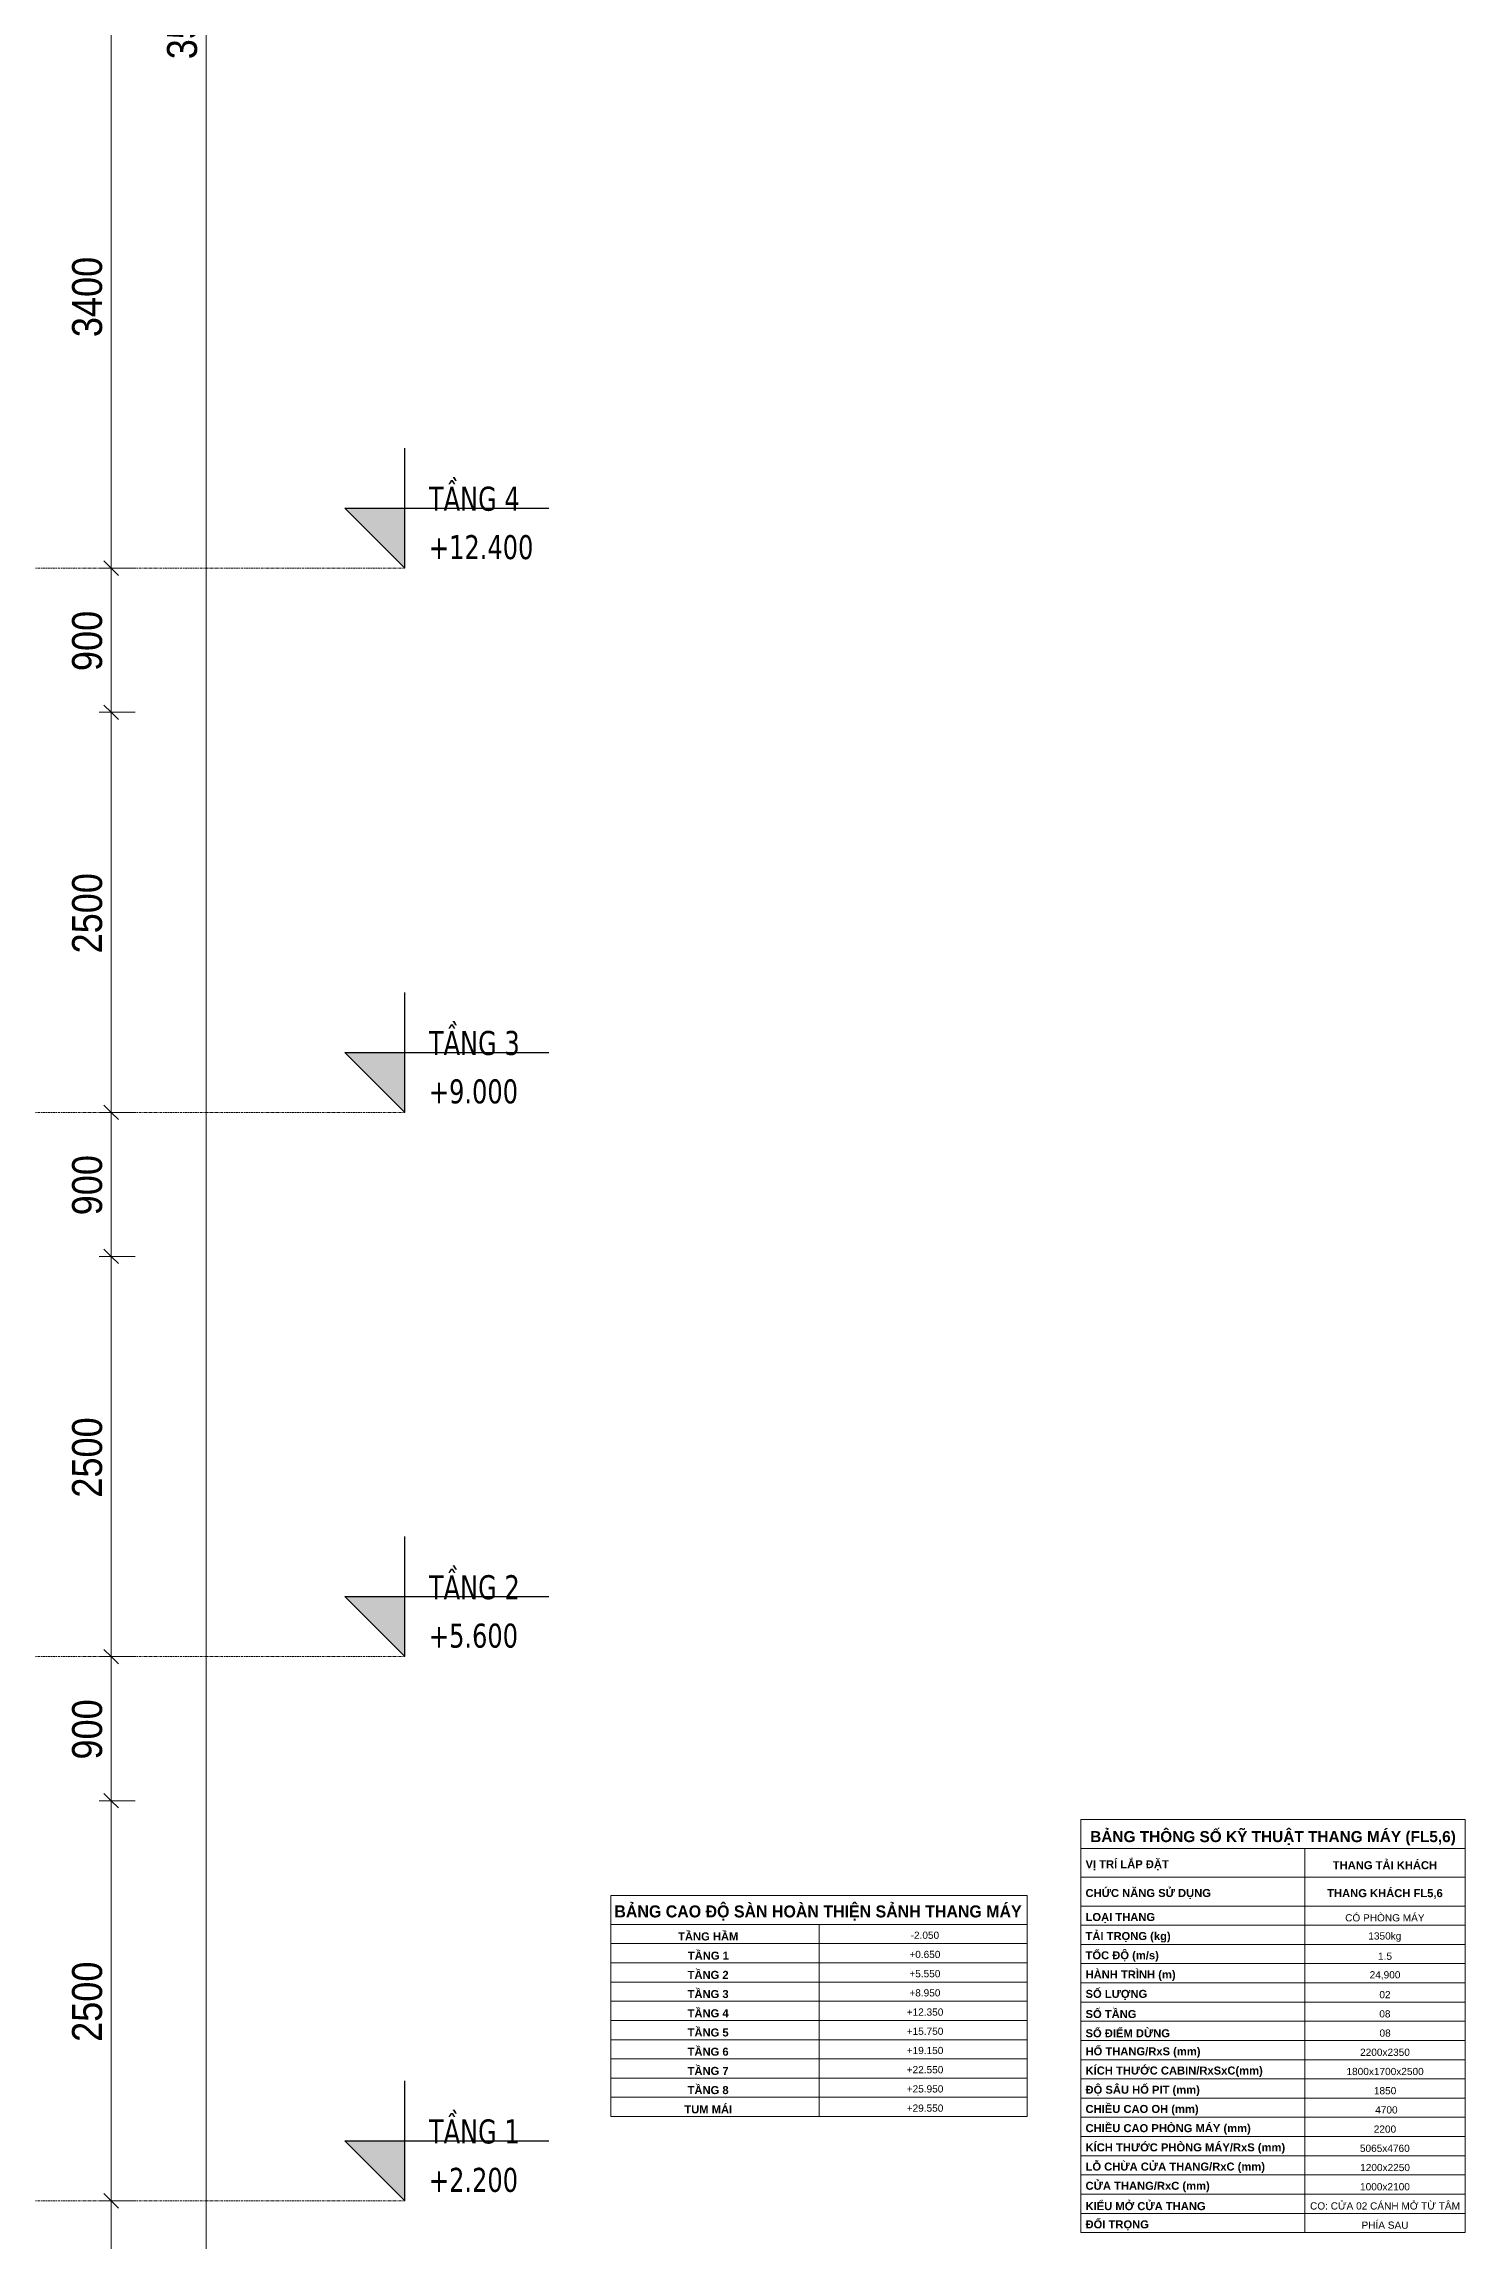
# Model space of a CAD drawing. Header units: millimetres. Extents: x -54951 to -22308, y -6558 to 34550.
# Drawn here: x -31183 to -22308, y 1955 to 15675 of the extents above; entities that cross this region are included whole.
import ezdxf

# ---------------------------------------------------------------- set-up
doc = ezdxf.new("R2010")
doc.units = ezdxf.units.MM
doc.linetypes.add('Centre', pattern=[31.75, 6.35, -4.7625, 15.875, -4.7625])
for name, color, linetype, lineweight in [('A-ANNO-DIMS', 211, 'Continuous', 9), ('A-ANNO-DIMS-75', 211, 'Continuous', 9), ('A-DETL-THIN', 151, 'Continuous', 18), ('A-FLOR-LEVL', 51, 'Continuous', 9), ('A-FLOR-LEVL-1', 51, 'Continuous', 25), ('A-FLOR-LEVL-2', 51, 'Centre', 9), ('G-ANNO-TEXT-1', 7, 'Continuous', 9), ('G-ANNO-TEXT-2', 5, 'Continuous', 9)]:
    doc.layers.add(name, color=color, linetype=linetype, lineweight=lineweight)
doc.styles.add('Arial_1', font='arial.ttf', dxfattribs={"height": 45})
doc.styles.add('Arial_B_1', font='arialbd.ttf', dxfattribs={"width": 0.95, "height": 75})
doc.styles.add('Arial_B_2', font='arialbd.ttf', dxfattribs={"height": 50})
doc.styles.add('Arial_B_3', font='arialbd.ttf', dxfattribs={"height": 68.75})
doc.styles.add('Tahoma_B', font='tahomabd.ttf', dxfattribs={"width": 0.85, "height": 150})
doc.styles.add('UTM Avo', font='', dxfattribs={"width": 0.9, "height": 187.5})
doc.styles.get('UTM Avo').set_extended_font_data('UTM Avo')
doc.dimstyles.new('1_Dim_chi_tiet_2_5', dxfattribs={"dimscale": 304.8, "dimtxt": 187.368928, "dimasz": 0.295276, "dimexe": 0.246063, "dimexo": 0.0625, "dimgap": 0.024606, "dimtad": 1, "dimdec": 0, "dimrnd": 5, "dimzin": 0, "dimdsep": 46, "dimtxsty": 'UTM Avo', "dimblk1": 'OBLIQUE', "dimblk2": 'OBLIQUE', "dimsah": 1, "dimcen": 0.09, "dimdle": 0.246063, "dimazin": 0, "dimtfac": 1, "dimtdec": 4, "dimtix": 1, "dimtmove": 0, "dimatfit": 3, "dimfxl": 0.492126, "dimfxlon": 1, "dimtvp": 1, "dimtolj": 1, "dimtzin": 0, "dimarcsym": 2})

# ---------------------------------------------------------------- blocks, each defined once
blk = doc.blocks.new('Level - CAO ĐỘ LEVEL-350587-TKCS_THANG MÁY TM3 - MẶT ĐỨNG')
at = {"layer": 'A-FLOR-LEVL'}
blk.add_hatch(color=256, dxfattribs=at).paths.add_polyline_path([(119549, 2575), (119549, 2200), (119174, 2575)])
at = {"layer": 'A-FLOR-LEVL-1'}
for p, q in [((119549, 2200), (119549, 2950)), ((119174, 2575), (119549, 2200)), ((119174, 2575), (120449, 2575))]:
    blk.add_line(p, q, dxfattribs=at)
blk = doc.blocks.new('DIMBLOCK47-TKCS_THANG MÁY TM3 - MẶT ĐỨNG')
at = {"layer": 'A-ANNO-DIMS-75'}
for p, q in [((-30613, 15800), (-30838, 15800)), ((-30763, 15800), (-30763, 12400)), ((-30763, 15800), (-30613, 15800)), ((-30613, 12400), (-30838, 12400)), ((-30763, 12400), (-30613, 12400))]:
    blk.add_line(p, q, dxfattribs=at)
at = {"layer": 'A-ANNO-DIMS-75', "lineweight": 25}
for p, q in [((-30763, 15800), (-30808, 15845)), ((-30763, 15800), (-30718, 15755)), ((-30763, 12400), (-30808, 12445)), ((-30763, 12400), (-30718, 12355))]:
    blk.add_line(p, q, dxfattribs=at)
at = {"layer": 'A-ANNO-DIMS-75', "color": 0, "insert": (-31007, 13843), "char_height": 187.5, "width": 616.24, "attachment_point": 1, "rotation": 90, "line_spacing_factor": 1.110334, "style": 'UTM Avo'}
blk.add_mtext('3400', dxfattribs=at)
blk = doc.blocks.new('_Oblique')
at = {"color": 0, "linetype": 'ByBlock', "lineweight": -2}
blk.add_line((-0.5, -0.5), (0.5, 0.5), dxfattribs=at)
blk = doc.blocks.new('DIMBLOCK48-TKCS_THANG MÁY TM3 - MẶT ĐỨNG')
at = {"layer": 'A-ANNO-DIMS-75'}
for p, q in [((-30613, 12400), (-30838, 12400)), ((-30763, 12400), (-30763, 11500)), ((-30763, 12400), (-30613, 12400)), ((-30613, 11500), (-30838, 11500)), ((-30763, 11500), (-30613, 11500))]:
    blk.add_line(p, q, dxfattribs=at)
at = {"layer": 'A-ANNO-DIMS-75', "lineweight": 25}
for p, q in [((-30763, 12400), (-30808, 12445)), ((-30763, 12400), (-30718, 12355)), ((-30763, 11500), (-30808, 11545)), ((-30763, 11500), (-30718, 11455))]:
    blk.add_line(p, q, dxfattribs=at)
at = {"layer": 'A-ANNO-DIMS-75', "color": 0, "insert": (-31007, 11757), "char_height": 187.5, "width": 462.18, "attachment_point": 1, "rotation": 90, "line_spacing_factor": 1.110334, "style": 'UTM Avo'}
blk.add_mtext('900', dxfattribs=at)
blk = doc.blocks.new('DIMBLOCK49-TKCS_THANG MÁY TM3 - MẶT ĐỨNG')
at = {"layer": 'A-ANNO-DIMS-75', "lineweight": 25}
for p, q in [((-30763, 11500), (-30808, 11545)), ((-30763, 11500), (-30718, 11455)), ((-30763, 9000), (-30808, 9045)), ((-30763, 9000), (-30718, 8955))]:
    blk.add_line(p, q, dxfattribs=at)
at = {"layer": 'A-ANNO-DIMS-75'}
for p, q in [((-30613, 11500), (-30838, 11500)), ((-30763, 11500), (-30763, 9000)), ((-30763, 11500), (-30613, 11500)), ((-30613, 9000), (-30838, 9000)), ((-30763, 9000), (-30613, 9000))]:
    blk.add_line(p, q, dxfattribs=at)
at = {"layer": 'A-ANNO-DIMS-75', "color": 0, "insert": (-31007, 9993), "char_height": 187.5, "width": 616.24, "attachment_point": 1, "rotation": 90, "line_spacing_factor": 1.110334, "style": 'UTM Avo'}
blk.add_mtext('2500', dxfattribs=at)
blk = doc.blocks.new('DIMBLOCK50-TKCS_THANG MÁY TM3 - MẶT ĐỨNG')
at = {"layer": 'A-ANNO-DIMS-75'}
for p, q in [((-30613, 9000), (-30838, 9000)), ((-30763, 9000), (-30763, 8100)), ((-30763, 9000), (-30613, 9000)), ((-30613, 8100), (-30838, 8100)), ((-30763, 8100), (-30613, 8100))]:
    blk.add_line(p, q, dxfattribs=at)
at = {"layer": 'A-ANNO-DIMS-75', "lineweight": 25}
for p, q in [((-30763, 9000), (-30808, 9045)), ((-30763, 9000), (-30718, 8955)), ((-30763, 8100), (-30808, 8145)), ((-30763, 8100), (-30718, 8055))]:
    blk.add_line(p, q, dxfattribs=at)
at = {"layer": 'A-ANNO-DIMS-75', "color": 0, "insert": (-31007, 8357), "char_height": 187.5, "width": 462.18, "attachment_point": 1, "rotation": 90, "line_spacing_factor": 1.110334, "style": 'UTM Avo'}
blk.add_mtext('900', dxfattribs=at)
blk = doc.blocks.new('DIMBLOCK51-TKCS_THANG MÁY TM3 - MẶT ĐỨNG')
at = {"layer": 'A-ANNO-DIMS-75'}
for p, q in [((-30613, 8100), (-30838, 8100)), ((-30763, 8100), (-30763, 5600)), ((-30763, 8100), (-30613, 8100)), ((-30613, 5600), (-30838, 5600)), ((-30763, 5600), (-30613, 5600))]:
    blk.add_line(p, q, dxfattribs=at)
at = {"layer": 'A-ANNO-DIMS-75', "lineweight": 25}
for p, q in [((-30763, 8100), (-30808, 8145)), ((-30763, 8100), (-30718, 8055)), ((-30763, 5600), (-30808, 5645)), ((-30763, 5600), (-30718, 5555))]:
    blk.add_line(p, q, dxfattribs=at)
at = {"layer": 'A-ANNO-DIMS-75', "color": 0, "insert": (-31007, 6593), "char_height": 187.5, "width": 616.24, "attachment_point": 1, "rotation": 90, "line_spacing_factor": 1.110334, "style": 'UTM Avo'}
blk.add_mtext('2500', dxfattribs=at)
blk = doc.blocks.new('DIMBLOCK52-TKCS_THANG MÁY TM3 - MẶT ĐỨNG')
at = {"layer": 'A-ANNO-DIMS-75', "lineweight": 25}
for p, q in [((-30763, 5600), (-30808, 5645)), ((-30763, 5600), (-30718, 5555)), ((-30763, 4700), (-30808, 4745)), ((-30763, 4700), (-30718, 4655))]:
    blk.add_line(p, q, dxfattribs=at)
at = {"layer": 'A-ANNO-DIMS-75'}
for p, q in [((-30613, 5600), (-30838, 5600)), ((-30763, 5600), (-30763, 4700)), ((-30763, 5600), (-30613, 5600)), ((-30613, 4700), (-30838, 4700)), ((-30763, 4700), (-30613, 4700))]:
    blk.add_line(p, q, dxfattribs=at)
at = {"layer": 'A-ANNO-DIMS-75', "color": 0, "insert": (-31007, 4957), "char_height": 187.5, "width": 462.18, "attachment_point": 1, "rotation": 90, "line_spacing_factor": 1.110334, "style": 'UTM Avo'}
blk.add_mtext('900', dxfattribs=at)
blk = doc.blocks.new('DIMBLOCK53-TKCS_THANG MÁY TM3 - MẶT ĐỨNG')
at = {"layer": 'A-ANNO-DIMS-75'}
for p, q in [((-30613, 4700), (-30838, 4700)), ((-30763, 4700), (-30763, 2200)), ((-30763, 4700), (-30613, 4700)), ((-30613, 2200), (-30838, 2200)), ((-30763, 2200), (-30613, 2200))]:
    blk.add_line(p, q, dxfattribs=at)
at = {"layer": 'A-ANNO-DIMS-75', "lineweight": 25}
for p, q in [((-30763, 4700), (-30808, 4745)), ((-30763, 4700), (-30718, 4655)), ((-30763, 2200), (-30808, 2245)), ((-30763, 2200), (-30718, 2155))]:
    blk.add_line(p, q, dxfattribs=at)
at = {"layer": 'A-ANNO-DIMS-75', "color": 0, "insert": (-31007, 3193), "char_height": 187.5, "width": 616.24, "attachment_point": 1, "rotation": 90, "line_spacing_factor": 1.110334, "style": 'UTM Avo'}
blk.add_mtext('2500', dxfattribs=at)
blk = doc.blocks.new('DIMBLOCK54-TKCS_THANG MÁY TM3 - MẶT ĐỨNG')
at = {"layer": 'A-ANNO-DIMS-75'}
for p, q in [((-30613, 2200), (-30838, 2200)), ((-30763, 2200), (-30763, 955)), ((-30763, 2200), (-30613, 2200)), ((-30913, 955), (-30688, 955)), ((-30763, 955), (-30913, 955))]:
    blk.add_line(p, q, dxfattribs=at)
at = {"layer": 'A-ANNO-DIMS-75', "lineweight": 25}
for p, q in [((-30763, 2200), (-30808, 2245)), ((-30763, 2200), (-30718, 2155)), ((-30763, 955), (-30808, 1000)), ((-30763, 955), (-30718, 910))]:
    blk.add_line(p, q, dxfattribs=at)
at = {"layer": 'A-ANNO-DIMS-75', "color": 0, "insert": (-31007, 1321), "char_height": 187.5, "width": 616.24, "attachment_point": 1, "rotation": 90, "line_spacing_factor": 1.110334, "style": 'UTM Avo'}
blk.add_mtext('1245', dxfattribs=at)
blk = doc.blocks.new('DIMBLOCK56-TKCS_THANG MÁY TM3 - MẶT ĐỨNG')
at = {"layer": 'A-ANNO-DIMS-75'}
for p, q in [((-30320, 33800), (-30095, 33800)), ((-30170, 33800), (-30320, 33800)), ((-30170, 33875), (-30170, -2075)), ((-30020, -2000), (-30245, -2000)), ((-30170, -2000), (-30020, -2000))]:
    blk.add_line(p, q, dxfattribs=at)
at = {"layer": 'A-ANNO-DIMS-75', "lineweight": 25}
for p, q in [((-30170, 33800), (-30215, 33845)), ((-30170, 33800), (-30125, 33755)), ((-30170, -2000), (-30215, -1955)), ((-30170, -2000), (-30125, -2045))]:
    blk.add_line(p, q, dxfattribs=at)
at = {"layer": 'A-ANNO-DIMS-75', "color": 0, "insert": (-30414, 15579), "char_height": 187.5, "width": 770.29, "attachment_point": 1, "rotation": 90, "line_spacing_factor": 1.110334, "style": 'UTM Avo'}
blk.add_mtext('35800', dxfattribs=at)

msp = doc.modelspace()

# ---------------------------------------------------------------- linework, layer by layer
at = {"layer": 'A-DETL-THIN'}
for p, q in [((-24707.5, 2002), (-24707.5, 4582)), ((-24707.5, 4582), (-22307.5, 4582)), ((-22307.5, 2002), (-22307.5, 4582)), ((-24707.5, 4402), (-22307.5, 4402)), ((-23307.5, 2122), (-23307.5, 4402)), ((-23307.5, 2002), (-23307.5, 4402)), ((-24707.5, 4222), (-22307.5, 4222)), ((-27642.1, 4106.9), (-25042.1, 4106.9)), ((-27642.1, 2726.9), (-27642.1, 4106.9)), ((-25042.1, 2726.9), (-25042.1, 4106.9)), ((-24707.5, 4042), (-22307.5, 4042)), ((-27642.1, 3926.9), (-25042.1, 3926.9)), ((-27642.1, 3926.9), (-25042.1, 3926.9)), ((-26342.1, 2726.9), (-26342.1, 3926.9)), ((-24707.5, 3922), (-22307.5, 3922)), ((-27642.1, 3806.9), (-25042.1, 3806.9)), ((-24707.5, 3802), (-22307.5, 3802)), ((-27642.1, 3686.9), (-25042.1, 3686.9)), ((-24707.5, 3682), (-22307.5, 3682)), ((-27642.1, 3566.9), (-25042.1, 3566.9)), ((-27642.1, 3446.9), (-25042.1, 3446.9)), ((-24707.5, 3562), (-22307.5, 3562)), ((-24707.5, 3442), (-22307.5, 3442)), ((-27642.1, 3326.9), (-25042.1, 3326.9)), ((-24707.5, 3322), (-22307.5, 3322)), ((-27642.1, 3206.9), (-25042.1, 3206.9)), ((-24707.5, 3202), (-22307.5, 3202)), ((-27642.1, 3086.9), (-25042.1, 3086.9)), ((-24707.5, 3082), (-22307.5, 3082)), ((-27642.1, 2966.9), (-25042.1, 2966.9)), ((-24707.5, 2962), (-22307.5, 2962)), ((-27642.1, 2846.9), (-25042.1, 2846.9)), ((-24707.5, 2842), (-22307.5, 2842)), ((-27642.1, 2726.9), (-25042.1, 2726.9)), ((-24707.5, 2722), (-22307.5, 2722)), ((-24707.5, 2602), (-22307.5, 2602)), ((-24707.5, 2482), (-23307.5, 2482)), ((-24707.5, 2482), (-22307.5, 2482)), ((-24707.5, 2362), (-22307.5, 2362)), ((-24707.5, 2242), (-22307.5, 2242)), ((-24707.5, 2122), (-22307.5, 2122)), ((-24707.5, 2002), (-22307.5, 2002))]:
    msp.add_line(p, q, dxfattribs=at)
at = {"layer": 'A-FLOR-LEVL-2'}
for p, q in [((-39585, 12400), (-28928.8, 12400)), ((-39585, 9000), (-28928.8, 9000)), ((-39585, 5600), (-28928.8, 5600)), ((-39585, 2200), (-28928.8, 2200))]:
    msp.add_line(p, q, dxfattribs=at)

# ---------------------------------------------------------------- block references
at = {"layer": 'A-FLOR-LEVL-1'}
for p in [(-148478.1, 10200), (-148478.1, 6800), (-148478.1, 3400), (-148478.1, 0)]:
    msp.add_blockref('Level - CAO ĐỘ LEVEL-350587-TKCS_THANG MÁY TM3 - MẶT ĐỨNG', p, dxfattribs=at)

# ---------------------------------------------------------------- texts
at = {"layer": 'A-FLOR-LEVL', "char_height": 150, "line_spacing_factor": 0.996129, "style": 'Tahoma_B'}
for s, insert, width, attachment_point in [('\\pt765,1530,2295,3060,3825,4590,5355,6120,6885,7650,8415,9180,9945,10710,11475,12240,13005,13770,14535,15300,16065,16830,17595,18360,19125,19890,20655,21420,22185,22950,23715,24480;TẦNG 4', (-28778.4, 12755.8), 678.937, 7), ('\\pt318.75,637.5,956.25,1275,1593.75,1912.5,2231.25,2550,2868.75,3187.5,3506.25,3825,4143.75,4462.5,4781.25,5100,5418.75,5737.5,6056.25,6375,6693.75,7012.5,7331.25,7650,7968.75,8287.5,8606.25,8925,9243.75,9562.5,9881.25,10200;+12.400', (-28778.4, 12606.3), 775.837, 1), ('\\pt765,1530,2295,3060,3825,4590,5355,6120,6885,7650,8415,9180,9945,10710,11475,12240,13005,13770,14535,15300,16065,16830,17595,18360,19125,19890,20655,21420,22185,22950,23715,24480;TẦNG 3', (-28778.4, 9355.8), 678.937, 7), ('\\pt318.75,637.5,956.25,1275,1593.75,1912.5,2231.25,2550,2868.75,3187.5,3506.25,3825,4143.75,4462.5,4781.25,5100,5418.75,5737.5,6056.25,6375,6693.75,7012.5,7331.25,7650,7968.75,8287.5,8606.25,8925,9243.75,9562.5,9881.25,10200;+9.000', (-28778.4, 9206.3), 662.362, 1), ('\\pt765,1530,2295,3060,3825,4590,5355,6120,6885,7650,8415,9180,9945,10710,11475,12240,13005,13770,14535,15300,16065,16830,17595,18360,19125,19890,20655,21420,22185,22950,23715,24480;TẦNG 2', (-28778.4, 5955.8), 678.937, 7), ('\\pt318.75,637.5,956.25,1275,1593.75,1912.5,2231.25,2550,2868.75,3187.5,3506.25,3825,4143.75,4462.5,4781.25,5100,5418.75,5737.5,6056.25,6375,6693.75,7012.5,7331.25,7650,7968.75,8287.5,8606.25,8925,9243.75,9562.5,9881.25,10200;+5.600', (-28778.4, 5806.3), 662.362, 1), ('\\pt765,1530,2295,3060,3825,4590,5355,6120,6885,7650,8415,9180,9945,10710,11475,12240,13005,13770,14535,15300,16065,16830,17595,18360,19125,19890,20655,21420,22185,22950,23715,24480;TẦNG 1', (-28778.4, 2555.8), 678.937, 7), ('\\pt318.75,637.5,956.25,1275,1593.75,1912.5,2231.25,2550,2868.75,3187.5,3506.25,3825,4143.75,4462.5,4781.25,5100,5418.75,5737.5,6056.25,6375,6693.75,7012.5,7331.25,7650,7968.75,8287.5,8606.25,8925,9243.75,9562.5,9881.25,10200;+2.200', (-28778.4, 2406.3), 662.362, 1)]:
    msp.add_mtext(s, dxfattribs=dict(at, insert=insert, width=width, attachment_point=attachment_point))
at = {"layer": 'G-ANNO-TEXT-1', "line_spacing_factor": 0.936439}
for s, insert, char_height, width, attachment_point, style in [('\\pt12.50013,25.00025,37.49969,49.99981,62.49994,75.00006,87.50019,100.00031,112.49975,124.99988,137.5,150.00013,162.50025,174.99969,187.49981,199.99994,212.50006,225.00019,237.50031,249.99975,262.49988,275,287.50013,300.00025,312.49969,324.99981,337.49994,350.00006,362.50019,375.00031,387.49975,399.99988;BẢNG THÔNG SỐ KỸ THUẬT THANG MÁY (FL5,6)', (-23507, 4465.2), 68.75, 2383, 5, 'Arial_B_3'), ('\\pt317.5,635,952.5,1270,1587.5,1905,2222.5,2540,2857.5,3175,3492.5,3810,4127.5,4445,4762.5,5080,5397.5,5715,6032.5,6350,6667.5,6985,7302.5,7620,7937.5,8255,8572.5,8890,9207.5,9525,9842.5,10160;VỊ TRÍ LẮP ĐẶT', (-24677.7, 4296.7), 50, 985.5, 4, 'Arial_B_2'), ('\\pt317.5,635,952.5,1270,1587.5,1905,2222.5,2540,2857.5,3175,3492.5,3810,4127.5,4445,4762.5,5080,5397.5,5715,6032.5,6350,6667.5,6985,7302.5,7620,7937.5,8255,8572.5,8890,9207.5,9525,9842.5,10160;THANG TẢI KHÁCH', (-22807.8, 4296.7), 50, 879.75, 5, 'Arial_B_2'), ('\\pt317.5,635,952.5,1270,1587.5,1905,2222.5,2540,2857.5,3175,3492.5,3810,4127.5,4445,4762.5,5080,5397.5,5715,6032.5,6350,6667.5,6985,7302.5,7620,7937.5,8255,8572.5,8890,9207.5,9525,9842.5,10160;CHỨC NĂNG SỬ DỤNG', (-24677.7, 4116.7), 50, 912.75, 4, 'Arial_B_2'), ('\\pt317.5,635,952.5,1270,1587.5,1905,2222.5,2540,2857.5,3175,3492.5,3810,4127.5,4445,4762.5,5080,5397.5,5715,6032.5,6350,6667.5,6985,7302.5,7620,7937.5,8255,8572.5,8890,9207.5,9525,9842.5,10160;THANG KHÁCH FL5,6', (-22807.8, 4116.7), 50, 879.75, 5, 'Arial_B_2'), ('\\pt237.50025,474.99975,712.5,950.00025,1187.49975,1425,1662.50025,1899.99975,2137.5,2375.00025,2612.49975,2850,3087.50025,3324.99975,3562.5,3800.00025,4037.49975,4275,4512.50025,4749.99975,4987.5,5225.00025,5462.49975,5700,5937.50025,6174.99975,6412.5,6650.00025,6887.49975,7125,7362.50025,7599.99975;BẢNG CAO ĐỘ SÀN HOÀN THIỆN SẢNH THANG MÁY', (-26348.4, 3998.4), 75, 2750.725, 5, 'Arial_B_1'), ('\\pt317.5,635,952.5,1270,1587.5,1905,2222.5,2540,2857.5,3175,3492.5,3810,4127.5,4445,4762.5,5080,5397.5,5715,6032.5,6350,6667.5,6985,7302.5,7620,7937.5,8255,8572.5,8890,9207.5,9525,9842.5,10160;LOẠI THANG', (-24677.7, 3966.7), 50, 912.75, 4, 'Arial_B_2'), ('\\pt317.5,635,952.5,1270,1587.5,1905,2222.5,2540,2857.5,3175,3492.5,3810,4127.5,4445,4762.5,5080,5397.5,5715,6032.5,6350,6667.5,6985,7302.5,7620,7937.5,8255,8572.5,8890,9207.5,9525,9842.5,10160;TẦNG HẦM', (-27034.2, 3851.6), 50, 555.75, 5, 'Arial_B_2'), ('\\pt317.5,635,952.5,1270,1587.5,1905,2222.5,2540,2857.5,3175,3492.5,3810,4127.5,4445,4762.5,5080,5397.5,5715,6032.5,6350,6667.5,6985,7302.5,7620,7937.5,8255,8572.5,8890,9207.5,9525,9842.5,10160;TẢI TRỌNG (kg)', (-24677.7, 3846.7), 50, 901.25, 4, 'Arial_B_2'), ('\\pt317.5,635,952.5,1270,1587.5,1905,2222.5,2540,2857.5,3175,3492.5,3810,4127.5,4445,4762.5,5080,5397.5,5715,6032.5,6350,6667.5,6985,7302.5,7620,7937.5,8255,8572.5,8890,9207.5,9525,9842.5,10160;TẦNG 1', (-27033.2, 3731.6), 50, 555.75, 5, 'Arial_B_2'), ('\\pt317.5,635,952.5,1270,1587.5,1905,2222.5,2540,2857.5,3175,3492.5,3810,4127.5,4445,4762.5,5080,5397.5,5715,6032.5,6350,6667.5,6985,7302.5,7620,7937.5,8255,8572.5,8890,9207.5,9525,9842.5,10160;TỐC ĐỘ (m/s)', (-24677.7, 3726.7), 50, 896.25, 4, 'Arial_B_2'), ('\\pt317.5,635,952.5,1270,1587.5,1905,2222.5,2540,2857.5,3175,3492.5,3810,4127.5,4445,4762.5,5080,5397.5,5715,6032.5,6350,6667.5,6985,7302.5,7620,7937.5,8255,8572.5,8890,9207.5,9525,9842.5,10160;TẦNG 2', (-27034.8, 3611.6), 50, 398.5, 5, 'Arial_B_2'), ('\\pt317.5,635,952.5,1270,1587.5,1905,2222.5,2540,2857.5,3175,3492.5,3810,4127.5,4445,4762.5,5080,5397.5,5715,6032.5,6350,6667.5,6985,7302.5,7620,7937.5,8255,8572.5,8890,9207.5,9525,9842.5,10160;HÀNH TRÌNH (m)', (-24677.7, 3606.7), 50, 896.25, 4, 'Arial_B_2'), ('\\pt317.5,635,952.5,1270,1587.5,1905,2222.5,2540,2857.5,3175,3492.5,3810,4127.5,4445,4762.5,5080,5397.5,5715,6032.5,6350,6667.5,6985,7302.5,7620,7937.5,8255,8572.5,8890,9207.5,9525,9842.5,10160;TẦNG 3', (-27034.8, 3491.6), 50, 398.5, 5, 'Arial_B_2'), ('\\pt317.5,635,952.5,1270,1587.5,1905,2222.5,2540,2857.5,3175,3492.5,3810,4127.5,4445,4762.5,5080,5397.5,5715,6032.5,6350,6667.5,6985,7302.5,7620,7937.5,8255,8572.5,8890,9207.5,9525,9842.5,10160;SỐ LƯỢNG', (-24677.7, 3486.7), 50, 896.25, 4, 'Arial_B_2'), ('\\pt317.5,635,952.5,1270,1587.5,1905,2222.5,2540,2857.5,3175,3492.5,3810,4127.5,4445,4762.5,5080,5397.5,5715,6032.5,6350,6667.5,6985,7302.5,7620,7937.5,8255,8572.5,8890,9207.5,9525,9842.5,10160;TẦNG 4', (-27034.8, 3371.6), 50, 398.5, 5, 'Arial_B_2'), ('\\pt317.5,635,952.5,1270,1587.5,1905,2222.5,2540,2857.5,3175,3492.5,3810,4127.5,4445,4762.5,5080,5397.5,5715,6032.5,6350,6667.5,6985,7302.5,7620,7937.5,8255,8572.5,8890,9207.5,9525,9842.5,10160;SỐ TẦNG', (-24677.7, 3366.7), 50, 896.25, 4, 'Arial_B_2'), ('\\pt317.5,635,952.5,1270,1587.5,1905,2222.5,2540,2857.5,3175,3492.5,3810,4127.5,4445,4762.5,5080,5397.5,5715,6032.5,6350,6667.5,6985,7302.5,7620,7937.5,8255,8572.5,8890,9207.5,9525,9842.5,10160;TẦNG 5', (-27034.8, 3251.6), 50, 398.5, 5, 'Arial_B_2'), ('\\pt317.5,635,952.5,1270,1587.5,1905,2222.5,2540,2857.5,3175,3492.5,3810,4127.5,4445,4762.5,5080,5397.5,5715,6032.5,6350,6667.5,6985,7302.5,7620,7937.5,8255,8572.5,8890,9207.5,9525,9842.5,10160;TẦNG 6', (-27034.8, 3131.6), 50, 398.5, 5, 'Arial_B_2'), ('\\pt317.5,635,952.5,1270,1587.5,1905,2222.5,2540,2857.5,3175,3492.5,3810,4127.5,4445,4762.5,5080,5397.5,5715,6032.5,6350,6667.5,6985,7302.5,7620,7937.5,8255,8572.5,8890,9207.5,9525,9842.5,10160;SỐ ĐIỂM DỪNG', (-24677.7, 3246.7), 50, 896.25, 4, 'Arial_B_2'), ('\\pt317.5,635,952.5,1270,1587.5,1905,2222.5,2540,2857.5,3175,3492.5,3810,4127.5,4445,4762.5,5080,5397.5,5715,6032.5,6350,6667.5,6985,7302.5,7620,7937.5,8255,8572.5,8890,9207.5,9525,9842.5,10160;HỐ THANG/RxS (mm)', (-24677.7, 3126.7), 50, 1347.75, 4, 'Arial_B_2'), ('\\pt317.5,635,952.5,1270,1587.5,1905,2222.5,2540,2857.5,3175,3492.5,3810,4127.5,4445,4762.5,5080,5397.5,5715,6032.5,6350,6667.5,6985,7302.5,7620,7937.5,8255,8572.5,8890,9207.5,9525,9842.5,10160;TẦNG 7', (-27034.8, 3011.6), 50, 398.5, 5, 'Arial_B_2'), ('\\pt317.5,635,952.5,1270,1587.5,1905,2222.5,2540,2857.5,3175,3492.5,3810,4127.5,4445,4762.5,5080,5397.5,5715,6032.5,6350,6667.5,6985,7302.5,7620,7937.5,8255,8572.5,8890,9207.5,9525,9842.5,10160;KÍCH THƯỚC CABIN/RxSxC(mm)', (-24677.7, 3006.7), 50, 1346, 4, 'Arial_B_2'), ('\\pt317.5,635,952.5,1270,1587.5,1905,2222.5,2540,2857.5,3175,3492.5,3810,4127.5,4445,4762.5,5080,5397.5,5715,6032.5,6350,6667.5,6985,7302.5,7620,7937.5,8255,8572.5,8890,9207.5,9525,9842.5,10160;TẦNG 8', (-27034.8, 2891.6), 50, 398.5, 5, 'Arial_B_2'), ('\\pt317.5,635,952.5,1270,1587.5,1905,2222.5,2540,2857.5,3175,3492.5,3810,4127.5,4445,4762.5,5080,5397.5,5715,6032.5,6350,6667.5,6985,7302.5,7620,7937.5,8255,8572.5,8890,9207.5,9525,9842.5,10160;ĐỘ SÂU HỐ PIT (mm)', (-24677.7, 2886.7), 50, 1344.5, 4, 'Arial_B_2'), ('\\pt317.5,635,952.5,1270,1587.5,1905,2222.5,2540,2857.5,3175,3492.5,3810,4127.5,4445,4762.5,5080,5397.5,5715,6032.5,6350,6667.5,6985,7302.5,7620,7937.5,8255,8572.5,8890,9207.5,9525,9842.5,10160;TUM MÁI', (-27033.8, 2771.6), 50, 398.5, 5, 'Arial_B_2'), ('\\pt317.5,635,952.5,1270,1587.5,1905,2222.5,2540,2857.5,3175,3492.5,3810,4127.5,4445,4762.5,5080,5397.5,5715,6032.5,6350,6667.5,6985,7302.5,7620,7937.5,8255,8572.5,8890,9207.5,9525,9842.5,10160;CHIỀU CAO OH (mm)', (-24677.7, 2766.7), 50, 1341.25, 4, 'Arial_B_2'), ('\\pt317.5,635,952.5,1270,1587.5,1905,2222.5,2540,2857.5,3175,3492.5,3810,4127.5,4445,4762.5,5080,5397.5,5715,6032.5,6350,6667.5,6985,7302.5,7620,7937.5,8255,8572.5,8890,9207.5,9525,9842.5,10160;CHIỀU CAO PHÒNG MÁY (mm)', (-24677.7, 2646.7), 50, 1342.75, 4, 'Arial_B_2'), ('\\pt317.5,635,952.5,1270,1587.5,1905,2222.5,2540,2857.5,3175,3492.5,3810,4127.5,4445,4762.5,5080,5397.5,5715,6032.5,6350,6667.5,6985,7302.5,7620,7937.5,8255,8572.5,8890,9207.5,9525,9842.5,10160;KÍCH THƯỚC PHÒNG MÁY/RxS (mm)', (-24677.7, 2526.7), 50, 1347.75, 4, 'Arial_B_2'), ('\\pt317.5,635,952.5,1270,1587.5,1905,2222.5,2540,2857.5,3175,3492.5,3810,4127.5,4445,4762.5,5080,5397.5,5715,6032.5,6350,6667.5,6985,7302.5,7620,7937.5,8255,8572.5,8890,9207.5,9525,9842.5,10160;CỬA THANG/RxC (mm)', (-24677.7, 2286.7), 50, 1346, 4, 'Arial_B_2'), ('\\pt317.5,635,952.5,1270,1587.5,1905,2222.5,2540,2857.5,3175,3492.5,3810,4127.5,4445,4762.5,5080,5397.5,5715,6032.5,6350,6667.5,6985,7302.5,7620,7937.5,8255,8572.5,8890,9207.5,9525,9842.5,10160;LỖ CHỪA CỬA THANG/RxC (mm)', (-24677.7, 2406.7), 50, 1339.5, 4, 'Arial_B_2'), ('\\pt317.5,635,952.5,1270,1587.5,1905,2222.5,2540,2857.5,3175,3492.5,3810,4127.5,4445,4762.5,5080,5397.5,5715,6032.5,6350,6667.5,6985,7302.5,7620,7937.5,8255,8572.5,8890,9207.5,9525,9842.5,10160;KIỂU MỞ CỬA THANG', (-24677.7, 2166.7), 50, 1356, 4, 'Arial_B_2'), ('\\pt317.5,635,952.5,1270,1587.5,1905,2222.5,2540,2857.5,3175,3492.5,3810,4127.5,4445,4762.5,5080,5397.5,5715,6032.5,6350,6667.5,6985,7302.5,7620,7937.5,8255,8572.5,8890,9207.5,9525,9842.5,10160;ĐỐI TRỌNG', (-24677.7, 2046.7), 50, 1356, 4, 'Arial_B_2')]:
    msp.add_mtext(s, dxfattribs=dict(at, insert=insert, char_height=char_height, width=width, attachment_point=attachment_point, style=style))
at = {"layer": 'G-ANNO-TEXT-2', "char_height": 45, "attachment_point": 5, "line_spacing_factor": 0.936439, "style": 'Arial_1'}
for s, insert, width in [('\\pt317.5002,634.99995,952.50015,1269.9999,1587.5001,1904.99985,2222.50005,2539.9998,2857.5,3175.0002,3492.49995,3810.00015,4127.4999,4445.0001,4762.49985,5080.00005,5397.4998,5715,6032.5002,6349.99995,6667.50015,6984.9999,7302.5001,7619.99985,7937.50005,8254.9998,8572.5,8890.0002,9207.49995,9525.00015,9842.4999,10160.0001;CÓ PHÒNG MÁY', (-22808.4, 3968), 993.75), ('\\pt317.5002,634.99995,952.50015,1269.9999,1587.5001,1904.99985,2222.50005,2539.9998,2857.5,3175.0002,3492.49995,3810.00015,4127.4999,4445.0001,4762.49985,5080.00005,5397.4998,5715,6032.5002,6349.99995,6667.50015,6984.9999,7302.5001,7619.99985,7937.50005,8254.9998,8572.5,8890.0002,9207.49995,9525.00015,9842.4999,10160.0001;-2.050', (-25681, 3859.2), 597), ('\\pt317.5002,634.99995,952.50015,1269.9999,1587.5001,1904.99985,2222.50005,2539.9998,2857.5,3175.0002,3492.49995,3810.00015,4127.4999,4445.0001,4762.49985,5080.00005,5397.4998,5715,6032.5002,6349.99995,6667.50015,6984.9999,7302.5001,7619.99985,7937.50005,8254.9998,8572.5,8890.0002,9207.49995,9525.00015,9842.4999,10160.0001;1350kg', (-22808.6, 3848), 997.25), ('\\pt317.5002,634.99995,952.50015,1269.9999,1587.5001,1904.99985,2222.50005,2539.9998,2857.5,3175.0002,3492.49995,3810.00015,4127.4999,4445.0001,4762.49985,5080.00005,5397.4998,5715,6032.5002,6349.99995,6667.50015,6984.9999,7302.5001,7619.99985,7937.50005,8254.9998,8572.5,8890.0002,9207.49995,9525.00015,9842.4999,10160.0001;+0.650', (-25681, 3739.2), 597), ('\\pt317.5002,634.99995,952.50015,1269.9999,1587.5001,1904.99985,2222.50005,2539.9998,2857.5,3175.0002,3492.49995,3810.00015,4127.4999,4445.0001,4762.49985,5080.00005,5397.4998,5715,6032.5002,6349.99995,6667.50015,6984.9999,7302.5001,7619.99985,7937.50005,8254.9998,8572.5,8890.0002,9207.49995,9525.00015,9842.4999,10160.0001;1.5', (-22807.4, 3728), 1002.25), ('\\pt317.5002,634.99995,952.50015,1269.9999,1587.5001,1904.99985,2222.50005,2539.9998,2857.5,3175.0002,3492.49995,3810.00015,4127.4999,4445.0001,4762.49985,5080.00005,5397.4998,5715,6032.5002,6349.99995,6667.50015,6984.9999,7302.5001,7619.99985,7937.50005,8254.9998,8572.5,8890.0002,9207.49995,9525.00015,9842.4999,10160.0001;+5.550', (-25681, 3619.2), 597), ('\\pt317.5002,634.99995,952.50015,1269.9999,1587.5001,1904.99985,2222.50005,2539.9998,2857.5,3175.0002,3492.49995,3810.00015,4127.4999,4445.0001,4762.49985,5080.00005,5397.4998,5715,6032.5002,6349.99995,6667.50015,6984.9999,7302.5001,7619.99985,7937.50005,8254.9998,8572.5,8890.0002,9207.49995,9525.00015,9842.4999,10160.0001;24,900', (-22807.3, 3608), 1003.75), ('\\pt317.5002,634.99995,952.50015,1269.9999,1587.5001,1904.99985,2222.50005,2539.9998,2857.5,3175.0002,3492.49995,3810.00015,4127.4999,4445.0001,4762.49985,5080.00005,5397.4998,5715,6032.5002,6349.99995,6667.50015,6984.9999,7302.5001,7619.99985,7937.50005,8254.9998,8572.5,8890.0002,9207.49995,9525.00015,9842.4999,10160.0001;+8.950', (-25681, 3499.2), 597), ('\\pt317.5002,634.99995,952.50015,1269.9999,1587.5001,1904.99985,2222.50005,2539.9998,2857.5,3175.0002,3492.49995,3810.00015,4127.4999,4445.0001,4762.49985,5080.00005,5397.4998,5715,6032.5002,6349.99995,6667.50015,6984.9999,7302.5001,7619.99985,7937.50005,8254.9998,8572.5,8890.0002,9207.49995,9525.00015,9842.4999,10160.0001;02', (-22807.7, 3488), 995.5), ('\\pt317.5002,634.99995,952.50015,1269.9999,1587.5001,1904.99985,2222.50005,2539.9998,2857.5,3175.0002,3492.49995,3810.00015,4127.4999,4445.0001,4762.49985,5080.00005,5397.4998,5715,6032.5002,6349.99995,6667.50015,6984.9999,7302.5001,7619.99985,7937.50005,8254.9998,8572.5,8890.0002,9207.49995,9525.00015,9842.4999,10160.0001;+12.350', (-25680.1, 3379.2), 597), ('\\pt317.5002,634.99995,952.50015,1269.9999,1587.5001,1904.99985,2222.50005,2539.9998,2857.5,3175.0002,3492.49995,3810.00015,4127.4999,4445.0001,4762.49985,5080.00005,5397.4998,5715,6032.5002,6349.99995,6667.50015,6984.9999,7302.5001,7619.99985,7937.50005,8254.9998,8572.5,8890.0002,9207.49995,9525.00015,9842.4999,10160.0001;08', (-22808.1, 3368), 1003.75), ('\\pt317.5002,634.99995,952.50015,1269.9999,1587.5001,1904.99985,2222.50005,2539.9998,2857.5,3175.0002,3492.49995,3810.00015,4127.4999,4445.0001,4762.49985,5080.00005,5397.4998,5715,6032.5002,6349.99995,6667.50015,6984.9999,7302.5001,7619.99985,7937.50005,8254.9998,8572.5,8890.0002,9207.49995,9525.00015,9842.4999,10160.0001;+15.750', (-25680.1, 3259.2), 597), ('\\pt317.5002,634.99995,952.50015,1269.9999,1587.5001,1904.99985,2222.50005,2539.9998,2857.5,3175.0002,3492.49995,3810.00015,4127.4999,4445.0001,4762.49985,5080.00005,5397.4998,5715,6032.5002,6349.99995,6667.50015,6984.9999,7302.5001,7619.99985,7937.50005,8254.9998,8572.5,8890.0002,9207.49995,9525.00015,9842.4999,10160.0001;+19.150', (-25680.1, 3139.2), 597), ('\\pt317.5002,634.99995,952.50015,1269.9999,1587.5001,1904.99985,2222.50005,2539.9998,2857.5,3175.0002,3492.49995,3810.00015,4127.4999,4445.0001,4762.49985,5080.00005,5397.4998,5715,6032.5002,6349.99995,6667.50015,6984.9999,7302.5001,7619.99985,7937.50005,8254.9998,8572.5,8890.0002,9207.49995,9525.00015,9842.4999,10160.0001;08', (-22807, 3248), 998.75), ('\\pt317.5002,634.99995,952.50015,1269.9999,1587.5001,1904.99985,2222.50005,2539.9998,2857.5,3175.0002,3492.49995,3810.00015,4127.4999,4445.0001,4762.49985,5080.00005,5397.4998,5715,6032.5002,6349.99995,6667.50015,6984.9999,7302.5001,7619.99985,7937.50005,8254.9998,8572.5,8890.0002,9207.49995,9525.00015,9842.4999,10160.0001;+22.550', (-25680.1, 3019.2), 597), ('\\pt317.5002,634.99995,952.50015,1269.9999,1587.5001,1904.99985,2222.50005,2539.9998,2857.5,3175.0002,3492.49995,3810.00015,4127.4999,4445.0001,4762.49985,5080.00005,5397.4998,5715,6032.5002,6349.99995,6667.50015,6984.9999,7302.5001,7619.99985,7937.50005,8254.9998,8572.5,8890.0002,9207.49995,9525.00015,9842.4999,10160.0001;1800x1700x2500', (-22807, 3008), 998.75), ('\\pt317.5002,634.99995,952.50015,1269.9999,1587.5001,1904.99985,2222.50005,2539.9998,2857.5,3175.0002,3492.49995,3810.00015,4127.4999,4445.0001,4762.49985,5080.00005,5397.4998,5715,6032.5002,6349.99995,6667.50015,6984.9999,7302.5001,7619.99985,7937.50005,8254.9998,8572.5,8890.0002,9207.49995,9525.00015,9842.4999,10160.0001;2200x2350', (-22807.6, 3128), 1003.75), ('\\pt317.5002,634.99995,952.50015,1269.9999,1587.5001,1904.99985,2222.50005,2539.9998,2857.5,3175.0002,3492.49995,3810.00015,4127.4999,4445.0001,4762.49985,5080.00005,5397.4998,5715,6032.5002,6349.99995,6667.50015,6984.9999,7302.5001,7619.99985,7937.50005,8254.9998,8572.5,8890.0002,9207.49995,9525.00015,9842.4999,10160.0001;+25.950', (-25680.1, 2899.2), 597), ('\\pt317.5002,634.99995,952.50015,1269.9999,1587.5001,1904.99985,2222.50005,2539.9998,2857.5,3175.0002,3492.49995,3810.00015,4127.4999,4445.0001,4762.49985,5080.00005,5397.4998,5715,6032.5002,6349.99995,6667.50015,6984.9999,7302.5001,7619.99985,7937.50005,8254.9998,8572.5,8890.0002,9207.49995,9525.00015,9842.4999,10160.0001;1850', (-22807, 2888), 998.75), ('\\pt317.5002,634.99995,952.50015,1269.9999,1587.5001,1904.99985,2222.50005,2539.9998,2857.5,3175.0002,3492.49995,3810.00015,4127.4999,4445.0001,4762.49985,5080.00005,5397.4998,5715,6032.5002,6349.99995,6667.50015,6984.9999,7302.5001,7619.99985,7937.50005,8254.9998,8572.5,8890.0002,9207.49995,9525.00015,9842.4999,10160.0001;+29.550', (-25680.1, 2779.2), 597), ('\\pt317.5002,634.99995,952.50015,1269.9999,1587.5001,1904.99985,2222.50005,2539.9998,2857.5,3175.0002,3492.49995,3810.00015,4127.4999,4445.0001,4762.49985,5080.00005,5397.4998,5715,6032.5002,6349.99995,6667.50015,6984.9999,7302.5001,7619.99985,7937.50005,8254.9998,8572.5,8890.0002,9207.49995,9525.00015,9842.4999,10160.0001;4700 ', (-22798.7, 2768), 998.75), ('\\pt317.5002,634.99995,952.50015,1269.9999,1587.5001,1904.99985,2222.50005,2539.9998,2857.5,3175.0002,3492.49995,3810.00015,4127.4999,4445.0001,4762.49985,5080.00005,5397.4998,5715,6032.5002,6349.99995,6667.50015,6984.9999,7302.5001,7619.99985,7937.50005,8254.9998,8572.5,8890.0002,9207.49995,9525.00015,9842.4999,10160.0001;2200', (-22807.6, 2648), 992.25), ('\\pt317.5002,634.99995,952.50015,1269.9999,1587.5001,1904.99985,2222.50005,2539.9998,2857.5,3175.0002,3492.49995,3810.00015,4127.4999,4445.0001,4762.49985,5080.00005,5397.4998,5715,6032.5002,6349.99995,6667.50015,6984.9999,7302.5001,7619.99985,7937.50005,8254.9998,8572.5,8890.0002,9207.49995,9525.00015,9842.4999,10160.0001;5065x4760', (-22808.6, 2528), 992.25), ('\\pt317.5002,634.99995,952.50015,1269.9999,1587.5001,1904.99985,2222.50005,2539.9998,2857.5,3175.0002,3492.49995,3810.00015,4127.4999,4445.0001,4762.49985,5080.00005,5397.4998,5715,6032.5002,6349.99995,6667.50015,6984.9999,7302.5001,7619.99985,7937.50005,8254.9998,8572.5,8890.0002,9207.49995,9525.00015,9842.4999,10160.0001;1200x2250', (-22807.1, 2408), 1003.75), ('\\pt317.5002,634.99995,952.50015,1269.9999,1587.5001,1904.99985,2222.50005,2539.9998,2857.5,3175.0002,3492.49995,3810.00015,4127.4999,4445.0001,4762.49985,5080.00005,5397.4998,5715,6032.5002,6349.99995,6667.50015,6984.9999,7302.5001,7619.99985,7937.50005,8254.9998,8572.5,8890.0002,9207.49995,9525.00015,9842.4999,10160.0001;CO: CỬA 02 CÁNH MỞ TỪ TÂM', (-22807.4, 2168), 1003.75), ('\\pt317.5002,634.99995,952.50015,1269.9999,1587.5001,1904.99985,2222.50005,2539.9998,2857.5,3175.0002,3492.49995,3810.00015,4127.4999,4445.0001,4762.49985,5080.00005,5397.4998,5715,6032.5002,6349.99995,6667.50015,6984.9999,7302.5001,7619.99985,7937.50005,8254.9998,8572.5,8890.0002,9207.49995,9525.00015,9842.4999,10160.0001;1000x2100', (-22807.7, 2288), 998.75), ('\\pt317.5002,634.99995,952.50015,1269.9999,1587.5001,1904.99985,2222.50005,2539.9998,2857.5,3175.0002,3492.49995,3810.00015,4127.4999,4445.0001,4762.49985,5080.00005,5397.4998,5715,6032.5002,6349.99995,6667.50015,6984.9999,7302.5001,7619.99985,7937.50005,8254.9998,8572.5,8890.0002,9207.49995,9525.00015,9842.4999,10160.0001;PHÍA SAU', (-22807.4, 2048), 1003.75)]:
    msp.add_mtext(s, dxfattribs=dict(at, insert=insert, width=width))

# ---------------------------------------------------------------- dimensions: what is measured, and where the dimension line sits
at = {"layer": 'A-ANNO-DIMS'}
for base, p1, p2, override, picture, middle in [((-30170, -2000), (-30320, 33800), (-30020, -2000), {"dimpost": '<>', "dimfxl": 35801.256961}, 'DIMBLOCK56-TKCS_THANG MÁY TM3 - MẶT ĐỨNG', (-30274.6, 15900)), ((-30763.5, 12400), (-30613.5, 15800), (-30613.5, 12400), {"dimpost": '<>', "dimfxl": 3400}, 'DIMBLOCK47-TKCS_THANG MÁY TM3 - MẶT ĐỨNG', (-30868, 14100)), ((-30763.5, 11500), (-30613.5, 12400), (-30613.5, 11500), {"dimpost": '<>', "dimfxl": 900}, 'DIMBLOCK48-TKCS_THANG MÁY TM3 - MẶT ĐỨNG', (-30868, 11950)), ((-30763.5, 9000), (-30613.5, 11500), (-30613.5, 9000), {"dimpost": '<>', "dimfxl": 2500}, 'DIMBLOCK49-TKCS_THANG MÁY TM3 - MẶT ĐỨNG', (-30868, 10250)), ((-30763.5, 8100), (-30613.5, 9000), (-30613.5, 8100), {"dimpost": '<>', "dimfxl": 900}, 'DIMBLOCK50-TKCS_THANG MÁY TM3 - MẶT ĐỨNG', (-30868, 8550)), ((-30763.5, 5600), (-30613.5, 8100), (-30613.5, 5600), {"dimpost": '<>', "dimfxl": 2500}, 'DIMBLOCK51-TKCS_THANG MÁY TM3 - MẶT ĐỨNG', (-30868, 6850)), ((-30763.5, 4700), (-30613.5, 5600), (-30613.5, 4700), {"dimpost": '<>', "dimfxl": 900}, 'DIMBLOCK52-TKCS_THANG MÁY TM3 - MẶT ĐỨNG', (-30868, 5150)), ((-30763.5, 2200), (-30613.5, 4700), (-30613.5, 2200), {"dimpost": '<>', "dimfxl": 2500}, 'DIMBLOCK53-TKCS_THANG MÁY TM3 - MẶT ĐỨNG', (-30868, 3450)), ((-30763.5, 955), (-30613.5, 2200), (-30913.5, 955), {"dimpost": '<>', "dimfxl": 1280.634608}, 'DIMBLOCK54-TKCS_THANG MÁY TM3 - MẶT ĐỨNG', (-30868, 1577.5))]:
    dim = msp.add_linear_dim(base=base, p1=p1, p2=p2, angle=90, dimstyle='1_Dim_chi_tiet_2_5', override=override, dxfattribs=at)
    dim.commit()
    dim.dimension.update_dxf_attribs({"geometry": picture, "text_midpoint": middle})

doc.saveas('drawing.dxf')
